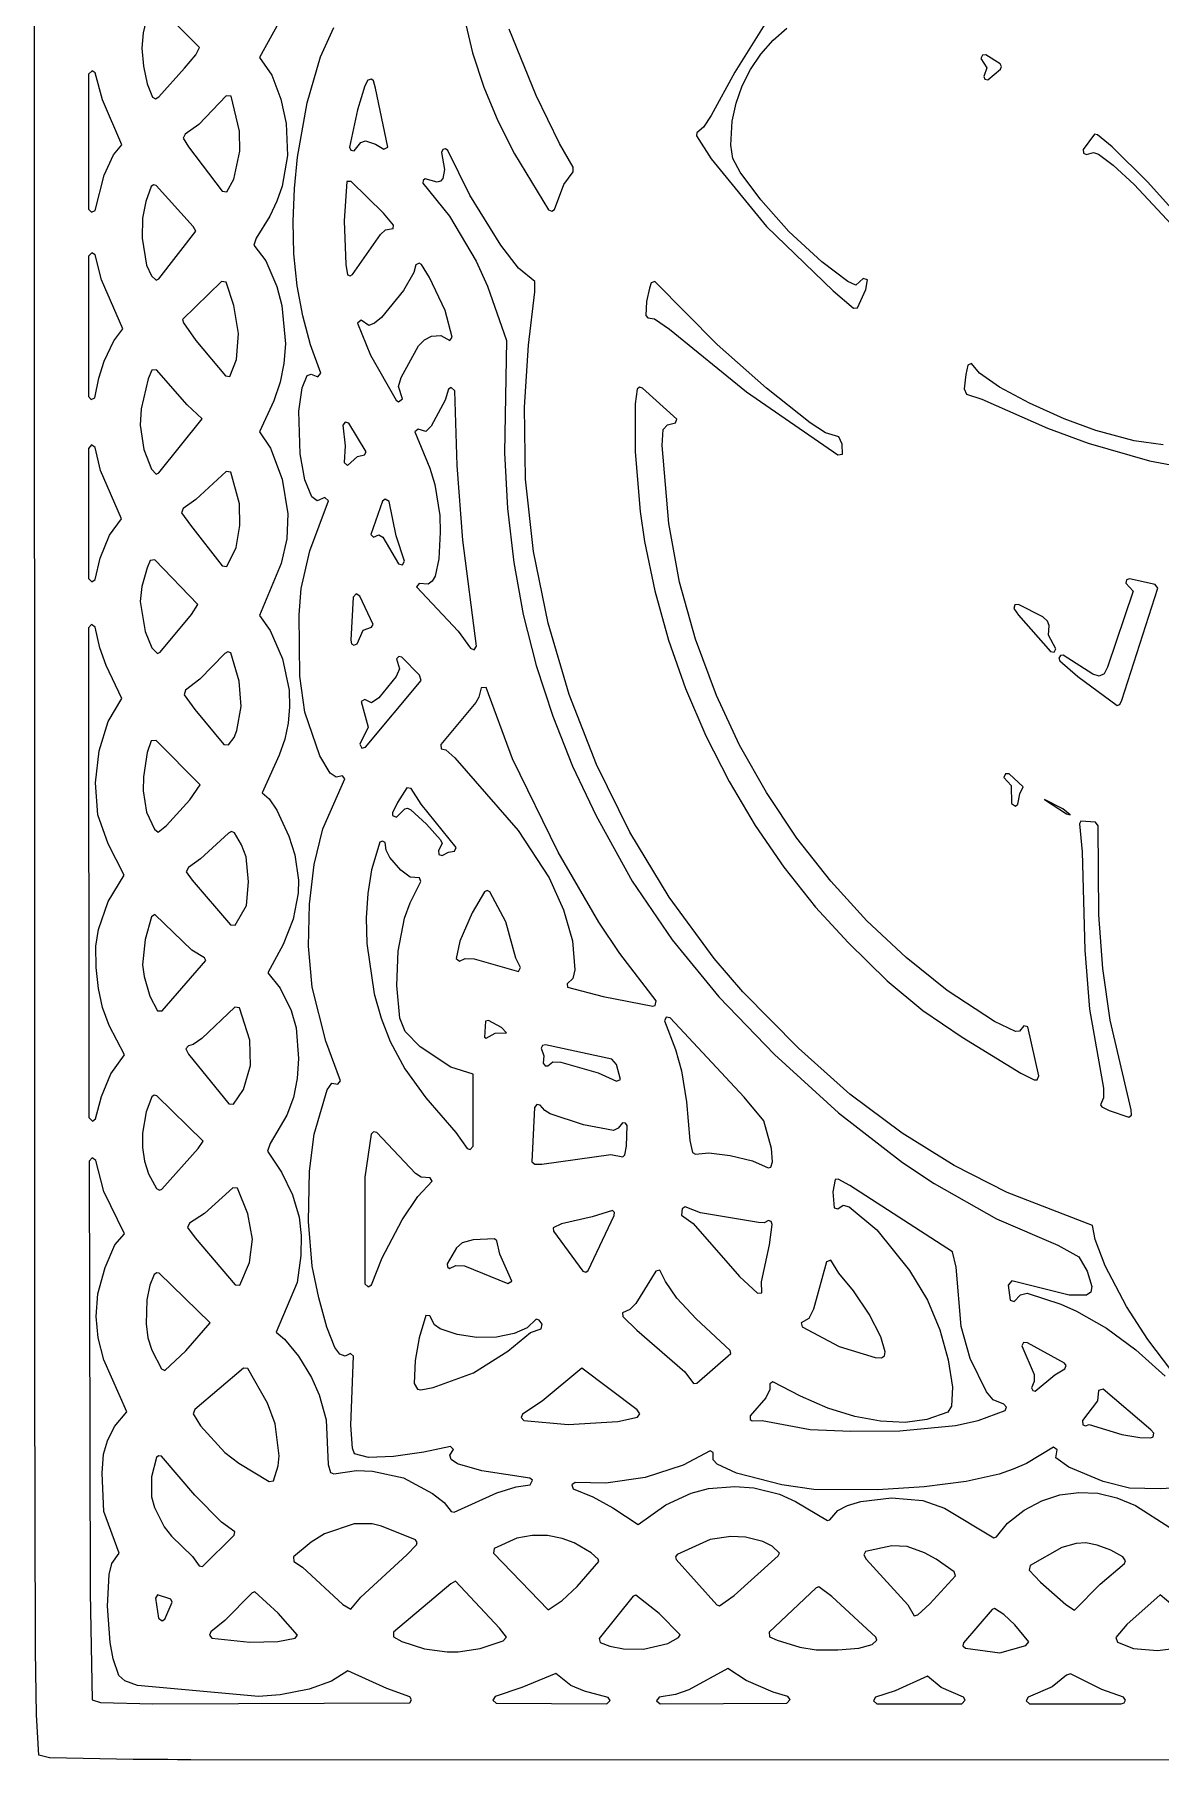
# Model space of a CAD drawing. Header units: millimetres. Extents: x 0 to 299, y 0 to 300.
# Drawn here: x 0.3 to 128.5, y 0 to 196.5 of the extents above; entities that cross this region are included whole.
import ezdxf

# ---------------------------------------------------------------- set-up
doc = ezdxf.new("R2010")
doc.units = ezdxf.units.MM
doc.layers.add('CUT', color=7, linetype='CONTINUOUS')

msp = doc.modelspace()

# ---------------------------------------------------------------- linework, layer by layer
at = {"layer": 'CUT'}
for points in [[(244.1725, 0.0347), (18.0835, 0.1191), (16.5967, 0.1252), (15.4971, 0.1298), (14.1012, 0.1355), (11.5489, 0.146), (2.047, 0.3317), (2.0469, 0.3317), (2.0468, 0.3317), (2.0427, 0.3319), (1.9933, 0.3341), (0.7936, 0.6425), (0.5146, 5.2237), (0.4237, 12.5525), (0.3329, 43.5722), (0.3026, 230.1905)], [(84.4196, 199.2107), (80.0347, 192.2253), (77.339, 187.319), (76.4745, 185.9649), (75.6949, 185.3208), (75.6913, 184.9908), (77.3276, 182.3576), (83.6371, 174.6581), (91.2239, 167.3429), (93.5405, 165.3539), (94.0238, 165.3938), (94.9442, 167.5144), (95.1362, 168.6139), (94.6603, 168.7435), (93.8188, 168.0081), (92.8883, 168.4262), (89.9407, 170.666), (86.188, 174.1162), (82.9943, 177.7041), (80.656, 180.8615), (79.8021, 182.4239), (79.5861, 183.9363), (79.7365, 186.6486), (80.1773, 188.7263), (80.8848, 190.6854), (81.8362, 192.5513), (83.0036, 194.2968), (84.387, 195.8898), (85.9507, 197.2654)], [(28.1116, 197.8909), (25.9239, 193.9169), (27.3047, 191.9021), (28.3438, 189.1476), (28.9551, 186.385), (29.1038, 182.7372), (28.4986, 179.257), (27.8868, 177.5355), (27.1024, 175.844), (25.5495, 173.3383), (25.278, 172.5561), (26.6539, 170.7489), (27.892, 167.8363), (28.4703, 165.6659), (28.894, 161.3082), (28.7069, 159.0868), (28.2749, 156.9427), (27.5687, 154.833), (25.9127, 151.3126), (27.1828, 149.4177), (28.497, 145.8969), (29.1349, 141.9494), (29.0459, 139.1265), (28.3945, 136.302), (25.9072, 130.3853), (27.1229, 128.6584), (28.5272, 125.4421), (29.3142, 121.8696), (29.3471, 119.9846), (29.1899, 118.1392), (28.7898, 116.3041), (28.1752, 114.4677), (26.2305, 110.1953), (27.0226, 109.5024), (27.8903, 108.2371), (29.2683, 105.2732), (29.9519, 103.1261), (30.347, 100.2368), (30.313, 98.7567), (29.7565, 95.8134), (28.609, 92.9146), (26.8657, 89.723), (28.2861, 87.9586), (29.5205, 85.4266), (30.1031, 83.4255), (30.3766, 79.9369), (30.2255, 77.6596), (29.786, 75.5066), (29.0163, 73.4837), (27.1403, 70.2763), (26.8196, 69.3828), (28.437, 67.0189), (29.6898, 64.4258), (30.4316, 61.9029), (30.6484, 59.8184), (30.6184, 57.5315), (30.2161, 54.463), (27.7985, 48.7791), (28.7519, 48.0087), (30.3467, 46.0735), (31.8577, 43.6257), (32.7265, 41.6441), (33.4936, 38.8105), (33.7349, 33.7216), (33.9861, 32.8306), (34.3695, 32.6841), (36.9537, 33.0393), (38.7697, 32.9798), (42.3226, 32.2175), (45.627, 30.4325), (46.933, 29.4044), (47.758, 28.3776), (48.088, 28.2914), (52.9353, 30.5233), (55.1482, 31.1893), (56.7497, 31.4267), (56.9841, 31.931), (56.7035, 32.1741), (51.2338, 32.9916), (48.476, 33.7919), (47.7318, 34.3071), (47.5748, 34.8108), (48.0144, 35.4298), (47.6813, 35.7954), (44.6294, 35.1344), (41.1587, 34.6485), (38.3271, 34.528), (36.726, 34.9347), (36.4945, 35.6017), (36.3128, 38.221), (36.6243, 46.0461), (36.2933, 46.3714), (35.6651, 46.0582), (35.0573, 46.2866), (34.5122, 47.0354), (33.6013, 49.374), (32.6561, 52.6974), (31.929, 56.3024), (31.5018, 61.3819), (31.5929, 67.1339), (32.1436, 71.3451), (33.6086, 76.3721), (34.1418, 77.1582), (34.8501, 77.0285), (35.1507, 77.4146), (33.4755, 81.9194), (31.93, 88.071), (31.5022, 92.7269), (31.5935, 97.5222), (32.1382, 102.0316), (33.1411, 106.0803), (35.6204, 111.7934), (35.3702, 112.1389), (34.638, 111.9685), (33.9608, 112.443), (32.7876, 114.3952), (31.0819, 119.3642), (30.5027, 123.4594), (30.4422, 130.4766), (30.6585, 133.4607), (31.6637, 137.7512), (33.759, 143.4555), (33.3552, 143.8238), (32.4895, 143.4396), (31.8691, 143.8935), (31.0805, 145.8186), (30.533, 148.7817), (30.3815, 153.6548), (30.7837, 156.2935), (31.3389, 157.6988), (31.7936, 157.864), (32.5701, 157.548), (32.8993, 157.9566), (31.7178, 161.1819), (30.8378, 164.4941), (30.2004, 167.9316), (29.8369, 171.5478), (29.7467, 175.2522), (29.8975, 178.9921), (30.2636, 182.5657), (31.3279, 188.7615), (32.8716, 193.9679), (34.3646, 197.3194)], [(49.2596, 198.3228), (50.1869, 194.4343), (51.4623, 190.517), (53.0604, 186.6904), (54.9601, 182.9531), (58.8404, 176.5681), (59.2046, 176.4001), (59.508, 176.6079), (60.5623, 179.4507), (61.6176, 180.8863), (61.6305, 181.4118), (60.0868, 184.1365), (57.4261, 189.5789), (54.3569, 197.1467)], [(134.3148, 171.6841), (127.0338, 179.7506), (122.9988, 183.7262), (121.3146, 185.0962), (120.9901, 185.1633), (119.7132, 183.4485), (119.7474, 183.0136), (120.0881, 182.8686), (120.8845, 183.1008), (121.4527, 182.8902), (123.1272, 181.6483), (125.4897, 179.4669), (134.0552, 170.2961)], [(129.7837, 44.3683), (127.0516, 47.9488), (124.6211, 51.7138), (122.2044, 56.334), (121.0539, 59.3316), (120.7764, 60.9528), (111.0376, 64.7121), (104.9979, 67.7765), (99.0821, 71.4464), (93.1364, 75.8744), (87.2737, 81.1287), (80.9687, 87.5555), (77.6849, 91.3278), (72.5799, 98.336), (68.0911, 105.7336), (64.2988, 113.4361), (61.1744, 121.3796), (58.7687, 129.5102), (57.1079, 137.6637), (56.1939, 145.921), (56.0737, 154.1032), (56.5576, 161.149), (57.283, 167.2224), (57.2505, 168.4214), (55.4151, 169.9076), (53.3922, 172.5384), (49.8688, 178.247), (47.3682, 183.3099), (47.1024, 183.5034), (46.7833, 183.4245), (46.6392, 183.0918), (46.9902, 181.1416), (46.8057, 180.1476), (46.5382, 179.8173), (46.1495, 179.7186), (44.781, 180.1062), (44.5477, 179.9257), (44.519, 179.5973), (47.5347, 175.8312), (50.5927, 170.7144), (51.882, 167.86), (54.0388, 161.6806), (53.8296, 148.8965), (54.1631, 142.5615), (54.8586, 136.4306), (55.9407, 130.5093), (57.4191, 124.6823), (59.2989, 118.9216), (61.5641, 113.2456), (64.2512, 107.5701), (68.3493, 100.1573), (72.9073, 93.4546), (78.2026, 86.9792), (84.5452, 80.3957), (91.8589, 73.7475), (99.1232, 68.1108), (102.7316, 65.7152), (109.833, 61.7129), (116.8112, 58.7076), (119.1965, 57.3635), (120.1369, 55.7449), (120.669, 54.0045), (120.56, 53.3409), (120.0726, 52.9946), (118.1025, 53.026), (111.5779, 54.6337), (111.1764, 54.1383), (111.3834, 52.4515), (111.8457, 52.2843), (112.5684, 53.0352), (113.3126, 53.223), (117.1454, 51.972), (118.9346, 51.1698), (122.3549, 49.2327), (125.7055, 46.7671), (129.0323, 43.7759)], [(128.8208, 149.8221), (125.4963, 150.2812), (121.1397, 151.4611), (117.5198, 152.7682), (113.5713, 154.5595), (110.1714, 156.3802), (107.8869, 157.9558), (106.985, 159.0884), (106.5759, 158.8658), (106.326, 157.8153), (106.1502, 156.1855), (106.4299, 155.5899), (108.1796, 155.0309), (115.6466, 151.7056), (120.2646, 149.9855), (127.256, 147.9965), (132.7043, 146.9588)], [(133.8699, 31.2613), (128.4617, 30.9568), (124.986, 31.053), (121.9955, 31.7871), (118.0571, 33.438), (116.6031, 34.4952), (116.7427, 35.4185), (116.3368, 35.7079), (113.2526, 33.8624), (111.7267, 33.2069), (110.1283, 32.625), (106.381, 31.779), (101.5975, 31.1992), (96.3306, 30.836), (89.0225, 30.896), (85.3745, 31.4164), (80.2273, 32.7588), (78.0246, 33.7617), (77.571, 34.2729), (77.5634, 35.0929), (77.2221, 35.297), (74.1499, 33.6632), (69.8327, 32.2648), (65.3435, 31.5925), (61.8412, 31.674), (61.4642, 31.3983), (61.623, 30.959), (63.8663, 30.0445), (66.1478, 28.8137), (69.0415, 26.9014), (72.176, 29.1331), (75.079, 30.4498), (77.0275, 31.0129), (80.0549, 31.2241), (82.2006, 31.0688), (85.1194, 30.3578), (86.9298, 29.5269), (90.5727, 27.3437), (90.8566, 27.4375), (91.7806, 28.4819), (92.8782, 29.0598), (94.3908, 29.5296), (97.8793, 29.9533), (101.4461, 29.6461), (103.8965, 28.7762), (109.5182, 25.3915), (109.8196, 25.5115), (111.0789, 27.0693), (112.991, 28.5412), (114.9972, 29.6039), (117.0325, 30.2733), (119.216, 30.5585), (121.3725, 30.4657), (123.5498, 29.9344), (125.6462, 29.0522), (129.5582, 26.5702)]]:
    msp.add_lwpolyline(points, dxfattribs=at)
for points in [[(12.5245, 194.9886), (12.7011, 192.9284), (13.1466, 190.8985), (13.7359, 189.3907), (14.0786, 189.1958), (14.4682, 189.43), (17.3863, 192.6789), (18.6621, 194.2318), (19.0833, 195.0368), (14.1395, 200.0144), (13.6517, 200.0202), (13.2698, 199.284), (12.6745, 196.7301)], [(108.4037, 191.7281), (108.5222, 191.4577), (108.834, 191.3503), (110.2962, 192.5962), (110.4052, 192.9032), (110.2427, 193.1857), (108.618, 194.2019), (108.2241, 194.1692), (108.0616, 193.809), (108.7385, 192.7438)], [(9.3092, 182.8302), (10.2425, 183.9766), (8.0362, 189.0739), (7.2121, 192.1699), (6.8514, 192.4049), (6.4651, 192.0157), (6.4582, 176.63), (6.7736, 176.2856), (7.1928, 176.4914), (8.2498, 180.5296)], [(37.9714, 184.4037), (39.1334, 184.06), (40.0764, 183.4697), (40.5387, 183.7111), (39.1078, 190.4094), (38.8928, 191.242), (38.6706, 191.4485), (38.2445, 191.3391), (37.9227, 190.6662), (37.0855, 187.9416), (36.1779, 183.6835), (36.3354, 183.3517), (36.6988, 183.2984), (37.4633, 184.2219)], [(22.1966, 178.6021), (22.9885, 180.0554), (23.695, 183.2549), (23.6382, 185.5066), (22.6764, 189.4941), (22.1218, 189.5573), (19.0043, 186.2913), (17.4464, 185.1881), (17.2317, 184.7403), (17.8491, 183.7301), (21.681, 178.6807)], [(12.587, 175.6354), (12.5539, 173.3552), (13.0667, 170.2573), (13.6207, 169.0406), (14.158, 168.5536), (14.46, 168.7024), (18.6769, 174.1296), (18.375, 174.6624), (14.1571, 179.3287), (13.8673, 179.4143), (13.5812, 179.2352), (12.9674, 177.532)], [(36.3443, 179.8083), (35.8473, 179.7922), (35.5524, 175.3181), (35.7325, 170.3627), (35.9471, 169.1715), (36.2599, 169.0609), (36.5218, 169.2009), (39.6824, 173.7614), (40.2773, 174.3074), (41.1296, 174.4595), (41.168, 174.8314), (40.0381, 176.2047)], [(8.2495, 159.3463), (9.3405, 161.6501), (10.3664, 163.0095), (7.9443, 168.5903), (7.2018, 171.4307), (6.8418, 171.6695), (6.4532, 171.2803), (6.446, 155.3116), (6.763, 154.9669), (7.182, 155.1761), (7.6291, 157.4221)], [(45.2728, 168.8584), (44.369, 170.3399), (44.1131, 170.4912), (43.7235, 170.3054), (43.4853, 169.448), (42.3192, 167.3956), (39.8023, 164.3016), (38.9963, 163.6534), (38.3767, 163.4116), (37.5037, 163.9886), (37.0631, 163.6582), (38.5602, 160.0113), (41.4612, 154.896), (41.7409, 154.7107), (42.1815, 155.0468), (41.7611, 156.4567), (42.0377, 157.4942), (44.0381, 161.0763), (44.705, 161.7773), (45.4964, 162.1884), (46.5775, 162.2797), (47.5905, 161.6986), (47.8704, 162.0739), (47.0757, 165.126)], [(22.0363, 157.6597), (22.5507, 157.6066), (23.3079, 159.5327), (23.5125, 162.5037), (23.0105, 165.6886), (22.1219, 168.3484), (21.574, 168.4021), (17.1338, 164.0748), (17.2505, 163.6904), (18.688, 161.6818)], [(81.3486, 155.8533), (91.7803, 148.6714), (92.2939, 148.7682), (92.2429, 149.8715), (91.8718, 150.7267), (90.3535, 151.1747), (88.6147, 152.3011), (83.6592, 156.2511), (78.0129, 161.2297), (70.9212, 168.3934), (70.5179, 168.2561), (70.3129, 167.6419), (69.9846, 166.1439), (69.9157, 164.5486), (70.1495, 164.2786), (70.8937, 164.1553), (72.5906, 162.9734)], [(12.3429, 152.0497), (12.7365, 149.2744), (13.6165, 147.0476), (14.1378, 146.4856), (14.4412, 146.6138), (19.3963, 152.7841), (17.6961, 154.3682), (14.1896, 158.3491), (13.6461, 158.3321), (13.2357, 157.3352), (12.436, 153.9006)], [(48.4174, 147.4457), (48.1615, 155.9589), (47.75, 156.3353), (47.4335, 156.1387), (47.0569, 154.8942), (45.4792, 151.942), (44.8559, 151.347), (43.9691, 151.6033), (43.6143, 151.2945), (45.3105, 147.1446), (45.8684, 145.313), (46.4434, 141.7718), (46.5061, 139.8744), (46.3524, 136.8333), (45.9133, 134.8762), (45.5805, 134.2825), (45.1269, 133.9603), (44.1008, 134.0291), (43.7999, 133.6333), (48.5496, 128.5841), (49.9273, 126.6487), (50.3677, 126.49), (50.6398, 126.9076), (49.0534, 138.966)], [(68.6877, 149.035), (69.2619, 142.2415), (69.7462, 138.8273), (70.9182, 133.2073), (72.4873, 127.5917), (74.4279, 122.0732), (76.7231, 116.6997), (79.3802, 111.4778), (82.3402, 106.4658), (85.6153, 101.7185), (89.2107, 97.185), (92.9241, 93.1688), (97.3942, 88.7892), (101.4586, 85.416), (105.9307, 82.3637), (112.5964, 78.2912), (114.1268, 77.5296), (114.4663, 77.5405), (114.6691, 77.9651), (113.3811, 83.5751), (112.9593, 83.6705), (112.4647, 83.0663), (111.9808, 83.0098), (109.613, 84.1558), (104.2277, 87.6955), (99.5281, 91.4486), (95.0673, 95.6078), (90.9619, 100.1359), (87.0908, 105.0438), (83.6341, 110.2309), (80.5699, 115.634), (77.9642, 121.271), (75.574, 127.6851), (73.7535, 134.1758), (72.5359, 140.8697), (71.748, 149.7313), (71.8947, 151.5521), (72.3752, 152.0918), (73.2878, 152.311), (73.4229, 152.7288), (69.5385, 156.2674), (69.192, 156.3706), (68.91, 156.1443), (68.689, 154.4784)], [(35.5581, 147.7838), (35.9361, 147.4544), (37.0581, 148.4993), (37.8557, 148.6788), (38.0799, 149.0066), (36.083, 152.2924), (35.6642, 152.4072), (35.3994, 152.0631), (35.6731, 149.7184)], [(6.8354, 134.2117), (7.2101, 134.4803), (7.7654, 136.8937), (8.8499, 139.5453), (10.2111, 141.378), (7.8247, 146.8895), (7.2043, 149.5255), (6.7936, 149.8011), (6.4419, 149.4132), (6.4504, 134.6009)], [(22.2002, 135.9656), (23.2433, 138.1224), (23.695, 140.6469), (23.6325, 143.0842), (22.6684, 146.7066), (22.1266, 146.7945), (18.6556, 143.5783), (17.2247, 142.5613), (17.0477, 142.0605), (18.0718, 140.6651), (21.6859, 136.0224)], [(40.6729, 143.351), (40.2311, 143.6346), (39.9403, 143.408), (38.6042, 139.6163), (38.9105, 139.3114), (39.4922, 139.5574), (39.963, 139.2909), (41.7266, 136.2658), (42.2056, 136.137), (42.4226, 136.5829), (41.467, 139.4651)], [(12.3141, 131.9939), (12.8855, 128.5536), (13.6457, 126.6878), (14.2994, 126.0722), (14.6014, 126.2148), (18.192, 130.5104), (18.9094, 131.6455), (14.0021, 136.7173), (13.483, 136.6621), (13.1206, 135.8084), (12.5228, 133.6913)], [(122.4834, 124.4942), (122.0852, 123.7277), (121.5307, 123.4945), (120.7928, 123.6986), (117.4408, 125.8814), (117.1149, 125.843), (116.9302, 125.5318), (117.0527, 125.2273), (119.1007, 123.4547), (123.5777, 120.1491), (123.8831, 120.2712), (124.1155, 120.7631), (128.1829, 133.4951), (127.9066, 133.9012), (124.9854, 134.563), (124.6406, 134.4265), (124.5664, 134.0632), (125.3905, 133.1599)], [(36.3831, 127.1712), (36.6586, 126.9927), (37.0448, 127.1746), (37.7245, 128.7103), (38.675, 129.0607), (38.8694, 129.3649), (37.3455, 132.5813), (36.9123, 132.8334), (36.5915, 132.4888), (36.3092, 127.5718)], [(115.8363, 129.2524), (115.654, 129.7257), (115.0887, 130.2409), (112.3556, 131.6489), (111.918, 131.6102), (111.7949, 131.1885), (112.3181, 130.418), (115.9626, 126.2716), (116.3925, 126.2244), (116.6009, 126.6034), (115.7611, 128.1361)], [(6.9036, 72.8331), (7.2594, 73.0898), (7.9113, 75.6324), (8.9756, 78.2171), (10.5527, 80.3679), (8.8035, 83.715), (8.062, 85.745), (7.5698, 87.9213), (7.324, 90.306), (7.2928, 92.7511), (7.5786, 94.6372), (8.6807, 97.8417), (10.5005, 100.8141), (8.6698, 104.379), (7.5044, 107.6912), (7.2626, 111.3219), (7.6625, 114.9801), (8.6817, 118.2998), (10.2634, 120.9501), (8.4505, 124.7048), (7.7504, 126.7196), (7.2234, 129.0565), (6.8009, 129.3601), (6.4536, 128.9727), (6.5038, 73.2219)], [(22.3952, 115.6551), (23.0304, 116.5036), (23.3463, 117.3088), (23.8454, 120.0389), (23.6122, 122.9044), (22.6446, 126.1199), (22.3042, 126.2522), (21.9573, 126.0623), (19.1402, 123.1526), (17.4969, 121.8775), (17.3355, 121.3616), (18.5511, 119.7014), (21.853, 115.7012)], [(41.4609, 123.4275), (39.5023, 121.0019), (38.6842, 120.4425), (37.9001, 120.8062), (37.4905, 120.5839), (38.275, 117.6867), (37.3375, 115.7538), (37.5691, 115.2777), (37.9962, 115.3764), (44.329, 122.9969), (44.1178, 123.5868), (42.1288, 125.6354), (41.7671, 125.7065), (41.5082, 125.4441), (41.8757, 124.3261)], [(55.3515, 105.8967), (58.8957, 100.5175), (60.5281, 96.8899), (61.5457, 93.3375), (61.8158, 90.05), (61.5848, 89.0538), (60.9542, 88.4572), (60.9963, 88.063), (65.0638, 86.9923), (70.6968, 85.9174), (70.9854, 85.999), (71.0686, 86.5183), (66.9501, 91.8923), (64.5429, 95.4576), (59.9377, 103.4269), (54.732, 114.0805), (51.7199, 122.1871), (51.1661, 122.1419), (50.9088, 121.083), (50.5454, 120.4854), (46.5605, 115.7024), (46.5915, 115.2162), (47.1375, 115.0727), (48.1498, 114.1878)], [(12.675, 110.434), (13.0635, 107.9887), (13.9594, 106.0577), (14.3939, 105.6996), (15.333, 106.4721), (17.9864, 109.3962), (19.1787, 111.1007), (14.1414, 116.1601), (13.5909, 116.1028), (13.1267, 114.7702), (12.707, 112.0239)], [(111.5324, 108.9827), (111.9903, 108.6801), (112.2731, 108.9119), (112.4878, 110.0847), (112.8589, 110.8769), (111.2782, 112.3435), (110.8401, 112.3486), (110.6745, 111.9429), (111.4886, 111.0468)], [(48.1172, 103.5596), (48.3238, 103.9732), (44.3178, 108.8953), (43.1895, 110.6892), (42.7036, 110.7796), (41.6415, 109.0825), (41.0587, 107.9301), (41.0778, 107.6306), (41.5319, 107.4282), (42.4756, 108.3639), (42.7698, 108.4449), (43.1371, 108.2464), (44.9304, 106.635), (46.5306, 104.8473), (46.7127, 104.4124), (46.292, 103.6153), (46.3356, 103.1839), (46.7141, 103.0507), (47.4408, 103.4458)], [(115.291, 109.4507), (117.8027, 107.8166), (118.2263, 107.6956), (117.379, 108.3613)], [(119.8887, 92.2672), (120.4329, 85.5617), (122.0072, 76.5876), (122.0325, 75.4569), (121.669, 74.6932), (121.8246, 74.442), (122.6509, 74.0348), (124.8898, 73.258), (125.1876, 73.5185), (125.1558, 74.095), (122.7728, 84.3176), (121.9207, 90.1903), (121.4663, 96.3143), (121.4031, 106.4537), (121.1176, 106.8631), (119.4363, 106.9585), (119.2966, 106.6587), (119.5858, 103.4666)], [(23.1445, 95.1181), (24.4221, 97.3555), (24.6624, 100.0574), (24.3891, 102.9137), (23.8607, 104.2869), (23.0681, 105.6512), (22.7327, 105.7826), (22.392, 105.6085), (19.1996, 102.6653), (17.8164, 101.693), (17.557, 101.2076), (18.249, 100.242), (22.6032, 95.1545)], [(40.3462, 103.6737), (40.2194, 104.5233), (39.927, 104.6871), (39.6156, 104.5631), (38.6611, 101.4255), (38.2431, 98.7283), (38.0649, 95.9665), (38.126, 93.0455), (38.9932, 87.3046), (39.773, 84.5393), (40.7956, 81.8879), (42.4758, 78.7638), (44.8586, 75.4756), (48.2786, 71.5107), (49.5632, 69.713), (49.9069, 69.595), (50.2357, 69.9576), (50.2481, 78.1837), (47.7048, 78.9781), (44.2089, 81.2882), (42.5021, 83.0223), (41.9114, 84.5579), (41.5479, 88.2741), (41.6992, 92.1805), (42.4413, 95.9443), (43.0558, 97.6584), (44.3035, 100.1073), (44.1497, 100.5144), (43.0904, 100.5768), (42.0139, 101.3938), (40.7514, 102.853)], [(48.7109, 93.3022), (48.3087, 91.3236), (48.6838, 91.0476), (49.3379, 91.3222), (50.3466, 91.2849), (55.4034, 89.8676), (55.6412, 90.3293), (55.1125, 91.3886), (53.9752, 95.527), (52.1593, 98.9231), (51.8575, 99.0719), (51.5524, 98.9299), (50.132, 96.529)], [(18.2161, 92.2672), (13.9845, 96.3322), (13.6233, 96.094), (12.9119, 93.4873), (12.6145, 90.6255), (12.7685, 89.2844), (13.4395, 87.0392), (14.3164, 85.3771), (14.85, 85.3832), (19.8235, 91.1254), (19.6598, 91.4199)], [(22.9615, 74.7434), (24.0848, 76.4236), (24.9072, 79.1493), (24.811, 82.0501), (23.656, 85.7038), (23.1098, 85.7932), (19.3532, 82.2413), (18.3706, 81.5459), (17.8499, 81.3979), (17.5473, 81.0422), (17.8289, 80.4382), (22.4345, 74.7793)], [(73.9492, 78.5634), (74.5544, 75.0233), (74.9206, 70.6137), (75.223, 69.2317), (75.5462, 69.0663), (77.0736, 69.2299), (79.5216, 68.8974), (82.053, 68.3091), (83.8233, 67.5118), (84.156, 67.5698), (84.3353, 68.1882), (84.2198, 69.6977), (83.3332, 72.8667), (81.0991, 75.5314), (72.6715, 84.5961), (72.2175, 84.65), (72.0251, 84.2353), (73.2721, 80.993)], [(54.0434, 82.8818), (53.4685, 83.4871), (51.9857, 84.2738), (51.6528, 84.1831), (51.5318, 82.3977), (51.7134, 82.2766), (52.7422, 82.8516)], [(58.2031, 79.4045), (58.4306, 79.1174), (58.7627, 79.1273), (59.3285, 79.5767), (60.2287, 79.5511), (64.4742, 78.3243), (66.5563, 77.3668), (67.0035, 77.5728), (66.5475, 79.2726), (66.0282, 79.8726), (58.4657, 81.5237), (58.1458, 81.4393), (58.0062, 81.1394), (58.3051, 80.2557)], [(12.6155, 71.4421), (12.5842, 69.8134), (12.8172, 68.2726), (13.2861, 66.827), (14.1875, 65.1418), (14.5173, 64.9615), (14.7979, 65.0821), (18.9335, 69.7042), (19.5097, 70.5481), (14.216, 75.7), (13.9314, 75.7708), (13.6566, 75.5922), (13.0042, 73.8824)], [(66.2178, 71.748), (62.7939, 72.3909), (59.0232, 73.6375), (58.4044, 74.0178), (57.8676, 74.6549), (57.5065, 74.7174), (57.2402, 74.3774), (56.915, 68.1771), (57.2606, 67.9123), (58.0686, 67.9292), (65.9389, 69.019), (67.287, 68.7679), (67.528, 68.995), (67.7211, 69.9595), (67.7664, 72.3191), (67.5853, 72.6007), (67.2526, 72.6377), (66.7645, 72.038)], [(37.9264, 54.3156), (38.2992, 53.9478), (38.6689, 54.1737), (39.8759, 57.2551), (42.1796, 61.5898), (43.9584, 64.2565), (45.5842, 65.9877), (45.3426, 66.3794), (44.3434, 66.4272), (43.6688, 66.8751), (39.2858, 71.5223), (38.8907, 71.6035), (38.6429, 71.329), (37.9133, 66.451)], [(6.8747, 6.9227), (7.804, 6.652), (13.7733, 6.5018), (43.0194, 6.615), (43.2217, 6.9539), (43.024, 7.2955), (40.4127, 8.2443), (35.9802, 10.2588), (34.1158, 9.0614), (31.5631, 8.15), (28.2702, 7.5082), (25.7918, 7.3234), (12.0301, 8.5638), (10.592, 9.097), (9.9155, 9.7116), (9.2708, 11.6107), (8.9023, 13.4753), (8.5941, 17.6188), (8.7837, 21.2082), (9.099, 22.4504), (9.9414, 23.6432), (8.1767, 28.3613), (8.0193, 32.7509), (8.1722, 34.916), (8.6053, 36.4092), (9.4249, 38.0436), (10.8246, 39.7376), (8.2078, 45.6366), (7.5363, 48.1476), (7.3233, 50.5734), (7.5116, 53.1596), (8.3313, 56.1641), (9.4591, 58.7285), (10.5433, 59.9846), (8.1902, 64.8177), (7.2782, 68.3405), (6.8532, 68.6351), (6.5103, 68.2479), (6.6531, 19.1266)], [(23.6775, 54.1307), (24.787, 56.7185), (25.1152, 59.398), (24.5869, 62.2511), (23.4023, 65.1746), (22.8652, 65.2462), (19.6729, 62.3188), (17.949, 61.2105), (17.7183, 60.7015), (18.6124, 59.5409), (23.1333, 54.1713)], [(105.8224, 49.4535), (105.2492, 56.2138), (104.8254, 57.9367), (93.1466, 65.4878), (91.8227, 66.222), (91.4629, 66.1798), (91.2024, 64.7621), (91.3378, 62.9507), (91.754, 62.8288), (92.3884, 63.2685), (93.0737, 63.0716), (96.2142, 60.4649), (99.9336, 55.8054), (101.9736, 52.4283), (103.388, 49.0794), (104.3285, 45.6509), (104.8189, 42.5399), (104.7169, 40.3603), (104.3007, 39.6895), (101.9005, 38.8599), (99.4441, 38.5224), (96.6285, 38.649), (93.7019, 39.2006), (90.6356, 40.1626), (87.4987, 41.5005), (84.351, 43.1546), (84.0275, 42.9318), (84.0176, 42.2618), (83.5838, 41.3299), (81.7724, 39.2818), (81.7744, 38.8468), (82.0253, 38.6829), (83.1349, 38.7255), (88.5982, 37.6992), (93.2291, 37.5191), (98.8309, 37.5802), (105.1603, 38.1797), (107.742, 38.7482), (110.8031, 39.8689), (110.9878, 40.2553), (110.6777, 40.5842), (109.4349, 41.0924), (108.6838, 41.9869), (106.8288, 45.7827)], [(83.1262, 53.2861), (83.0684, 54.5289), (83.9778, 58.7506), (84.2802, 61.0623), (84.1716, 61.3794), (83.857, 61.4947), (83.3679, 61.2567), (82.7229, 61.2812), (76.1404, 62.3683), (74.394, 63.0746), (74.028, 62.8425), (73.9778, 62.1197), (75.2973, 61.167), (80.5877, 55.1219), (82.6066, 53.2438)], [(66.3378, 62.4015), (66.1182, 62.6596), (63.8007, 61.9178), (60.2942, 61.1316), (59.3385, 60.6895), (59.38, 60.2958), (62.7258, 55.7272), (63.0675, 55.6094), (63.3589, 55.8232), (66.3001, 62.0716)], [(49.2582, 56.3397), (54.1767, 54.3406), (54.6541, 54.6125), (53.2772, 57.6791), (52.9333, 59.1842), (52.6582, 59.4163), (50.2535, 59.3158), (48.9773, 58.9729), (48.3572, 58.404), (47.3004, 56.5823), (47.3225, 56.2444), (47.5627, 56.0595), (48.2739, 56.3707)], [(96.0179, 45.9062), (96.7317, 45.8826), (97.0935, 46.12), (97.1716, 46.5708), (96.6457, 48.2832), (95.3269, 50.8372), (93.5569, 53.5099), (91.8706, 55.5093), (90.9627, 57.0111), (90.4598, 56.7862), (88.9979, 51.4022), (88.4518, 50.3608), (87.5799, 49.8421), (87.7224, 49.4065), (91.929, 47.1666)], [(13.0957, 52.4595), (13.0069, 49.7462), (13.2193, 48.1691), (13.6616, 46.7305), (14.771, 44.6252), (15.1235, 44.4428), (17.5403, 46.6753), (20.3194, 49.8758), (14.5041, 55.4943), (14.2132, 55.5495), (13.9408, 55.3543), (13.451, 54.1566)], [(73.4511, 52.6811), (72.1499, 54.5566), (71.5116, 55.8656), (71.0389, 55.7217), (68.7752, 52.077), (68.0878, 51.3938), (67.2407, 50.9831), (67.3025, 50.5862), (68.8984, 49.0173), (74.3566, 44.2845), (75.3513, 42.9531), (75.7213, 43.0057), (79.5995, 46.3587), (79.5251, 46.7142), (75.6256, 50.3211)], [(54.19, 46.6159), (56.7623, 48.7476), (57.9724, 49.1858), (58.0897, 49.7039), (57.7542, 50.1645), (57.4325, 50.2618), (56.3889, 49.2846), (54.9021, 48.6328), (52.8964, 48.2353), (50.6541, 48.2073), (48.443, 48.5405), (46.4979, 49.1858), (45.8273, 49.62), (45.3278, 50.6548), (44.8697, 50.7042), (44.084, 48.1409), (43.6284, 45.5599), (43.5327, 42.9494), (43.9164, 42.3073), (44.2836, 42.2165), (45.6786, 42.5084), (50.2966, 44.1593)], [(114.1312, 43.1856), (113.7999, 42.4601), (113.9499, 42.1639), (114.2363, 42.0846), (116.4771, 43.9302), (117.6292, 44.6163), (117.7762, 44.985), (117.5777, 45.2672), (113.3668, 47.5889), (112.9085, 47.6156), (112.7352, 47.2242), (114.1319, 43.9579)], [(23.5483, 33.8749), (27.0366, 31.7952), (27.5264, 31.8667), (28.0472, 33.5913), (28.14, 34.7151), (27.6994, 38.353), (26.8483, 40.722), (24.6004, 44.6667), (24.0877, 44.6791), (18.5684, 39.9948), (18.3811, 39.5157), (19.1947, 38.1386), (21.9739, 35.0861)], [(66.7084, 38.6093), (68.9433, 39.1301), (69.2128, 39.4987), (68.9127, 39.9365), (62.608, 44.682), (58.1124, 40.9313), (55.8535, 39.4417), (55.7047, 39.0651), (56.0083, 38.7501), (61.05, 38.2758)], [(119.6508, 38.2615), (119.9594, 38.1446), (120.3961, 38.2988), (124.1155, 37.1505), (126.1635, 36.8209), (127.4067, 36.7508), (127.6782, 36.8851), (127.7442, 37.2862), (127.3963, 37.6772), (121.9744, 42.2907), (121.4411, 42.1628), (121.3177, 40.9969), (119.6066, 38.7497)], [(13.6369, 30.0592), (13.9741, 28.8532), (15.0774, 26.6467), (15.909, 25.5716), (18.2888, 23.2471), (19.0439, 22.2079), (19.4405, 22.1325), (23.0395, 25.6738), (23.1238, 26.0676), (21.6041, 27.1778), (18.5515, 30.2305), (14.7561, 34.6636), (14.4209, 34.7096), (14.1916, 34.5115), (13.6097, 32.3245)], [(36.3171, 17.2535), (37.4396, 18.6114), (42.6817, 23.4601), (43.7953, 24.5764), (43.8811, 24.8653), (43.6701, 25.1705), (39.8106, 26.7223), (38.7582, 26.9656), (36.7027, 26.9622), (33.3284, 25.8534), (31.7923, 24.905), (29.776, 23.2367), (29.8159, 22.6874), (30.8054, 22.0502), (35.4019, 17.7827)], [(62.0876, 19.8384), (64.5491, 22.6775), (64.4621, 22.9601), (63.6798, 23.6605), (61.7422, 24.7975), (60.3895, 25.3088), (58.7261, 25.6299), (56.9532, 25.6327), (55.237, 25.339), (52.6245, 24.1821), (52.5613, 23.6275), (58.7877, 17.1959), (60.3708, 18.2439)], [(78.2899, 17.6339), (79.9697, 18.8054), (84.9783, 23.3187), (85.1061, 23.6175), (84.297, 24.4403), (83.2132, 24.983), (81.2403, 25.4476), (79.5976, 25.5388), (77.2323, 25.176), (73.4639, 23.4845), (73.2726, 23.2205), (73.349, 22.9035), (78.0081, 17.7471)], [(100.475, 16.5088), (100.8728, 16.6208), (102.2602, 17.8571), (105.1795, 21.0621), (105.004, 21.5118), (102.9693, 22.9603), (101.6256, 23.692), (99.6531, 24.3876), (97.9228, 24.4794), (94.9086, 23.8078), (94.7192, 23.4296), (94.9873, 22.9537), (99.739, 17.7529)], [(118.7032, 17.1386), (121.6186, 20.1183), (124.4183, 22.4735), (124.5373, 22.754), (124.2087, 23.2012), (122.8677, 23.9641), (121.3005, 24.5539), (120.0073, 24.8116), (118.9051, 24.7211), (117.2849, 24.2739), (113.6762, 22.2241), (113.5668, 21.6924), (114.8565, 20.3382), (117.718, 17.7766)], [(47.2928, 12.4026), (48.5463, 12.4052), (51.0379, 12.7864), (53.6701, 13.6493), (54.0395, 14.0591), (53.247, 15.1144), (48.2194, 20.4329), (47.6863, 20.1587), (41.1832, 14.6295), (41.1698, 14.1054), (42.1264, 13.5612), (44.7188, 12.7361)], [(89.2947, 12.6463), (91.785, 12.6155), (94.1546, 12.8274), (95.6815, 13.232), (96.2225, 13.7507), (96.098, 14.0676), (91.0687, 18.6894), (89.5974, 19.8139), (89.2938, 19.7022), (83.9553, 14.6315), (83.987, 14.1038), (84.8417, 13.7292), (87.4263, 12.938)], [(14.8303, 15.935), (15.1453, 16.1236), (15.988, 18.065), (15.8164, 18.3924), (14.2954, 18.8742), (14.0898, 18.5303), (14.4336, 16.2296)], [(28.0201, 13.5852), (29.9724, 13.9533), (30.2393, 14.3005), (28.0264, 16.8215), (25.3765, 19.2256), (25.0683, 19.1129), (21.9565, 15.9712), (20.3853, 14.6757), (20.2071, 14.2879), (20.4914, 13.9697), (24.8369, 13.5229)], [(69.6387, 12.7046), (72.426, 13.3468), (73.6358, 14.0253), (73.7988, 14.3476), (71.4269, 16.7551), (68.7518, 18.8728), (68.456, 18.7256), (64.5858, 13.9394), (64.7142, 13.4546), (65.8222, 13.0658), (67.3478, 12.7626)], [(131.5325, 12.9683), (133.1693, 13.7832), (133.6474, 14.3311), (133.5054, 14.6345), (128.4683, 18.8915), (124.6753, 15.5003), (123.4159, 14.0195), (123.6082, 13.5204), (125.4444, 12.8013), (128.164, 12.5544)], [(113.1793, 13.1155), (113.5069, 13.5294), (111.9226, 15.4759), (110.6667, 16.6404), (109.6002, 17.3404), (109.3249, 17.2261), (106.0577, 13.4378), (106.0075, 13.0715), (106.286, 12.8283), (110.2126, 12.2816)], [(65.8434, 6.8594), (65.6055, 7.2197), (62.9132, 7.9362), (61.3771, 8.5794), (59.6422, 9.9392), (55.7779, 8.3337), (52.7481, 7.3237), (52.4953, 6.8939), (52.8725, 6.5677), (65.4539, 6.4715)], [(86.3269, 6.9732), (86.0765, 7.328), (84.4055, 7.8231), (81.3117, 9.1275), (79.2297, 10.5118), (74.7887, 8.0641), (73.2653, 7.5456), (71.4301, 7.2394), (71.1355, 6.8146), (71.5222, 6.4715), (85.9442, 6.5748)], [(124.356, 6.5894), (124.5069, 6.8918), (124.3, 7.2414), (121.8297, 8.1294), (118.2454, 9.9172), (117.805, 9.7494), (116.1645, 8.4006), (113.4563, 7.2526), (113.2192, 6.8173), (113.6016, 6.5018), (124.0418, 6.5025)], [(106.2762, 6.8911), (106.0706, 7.2346), (103.5139, 8.3338), (101.9722, 9.6191), (98.2883, 7.9685), (96.0664, 7.2599), (95.8112, 6.8091), (96.1919, 6.5018), (105.8868, 6.5018)]]:
    msp.add_lwpolyline(points, close=True, dxfattribs=at)

doc.saveas('drawing.dxf')
